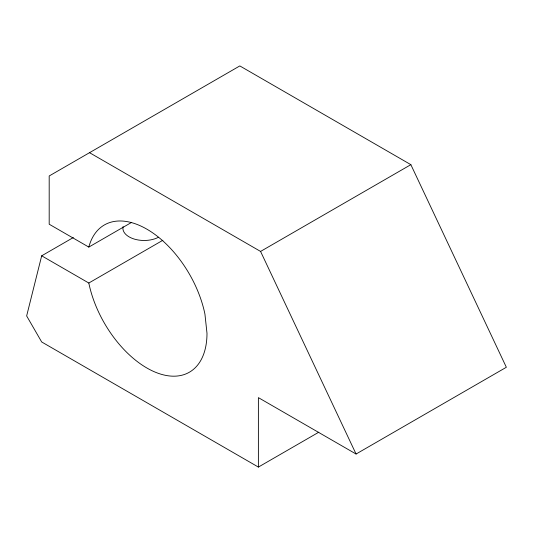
<?xml version="1.0" encoding="UTF-8"?>
<svg xmlns="http://www.w3.org/2000/svg" width="533" height="533" viewBox="0 0 533 533"><rect width="100%" height="100%" fill="white"/><g stroke="black" fill="none" stroke-linecap="round" stroke-linejoin="round"><path stroke-width="0.8" d="M73.314 237.545L41.681 255.813L26.65 315.936L41.681 341.966L258.385 467.081L318.787 432.21M258.385 467.081L258.385 397.631L356.071 454.029L506.35 367.264L410.856 164.664L239.823 65.919L49.189 175.977L49.189 224.22L88.811 247.092L131.238 222.601M41.681 255.813L88.811 283.023L162.871 240.263M89.537 152.685L260.57 251.429L410.856 164.664M260.57 251.429L356.071 454.029M88.811 283.023A85.013 49.083 60 0 0 154.723 371.934A85.013 49.083 60 0 0 206.991 333.292L204.939 314.144A85.013 49.083 60 0 0 146.875 229.17A85.013 49.083 60 0 0 88.811 247.092M158.508 237.252A21.253 12.272 0 0 1 134.329 239.09A21.253 12.272 0 0 1 123.07 226.605"/></g></svg>
